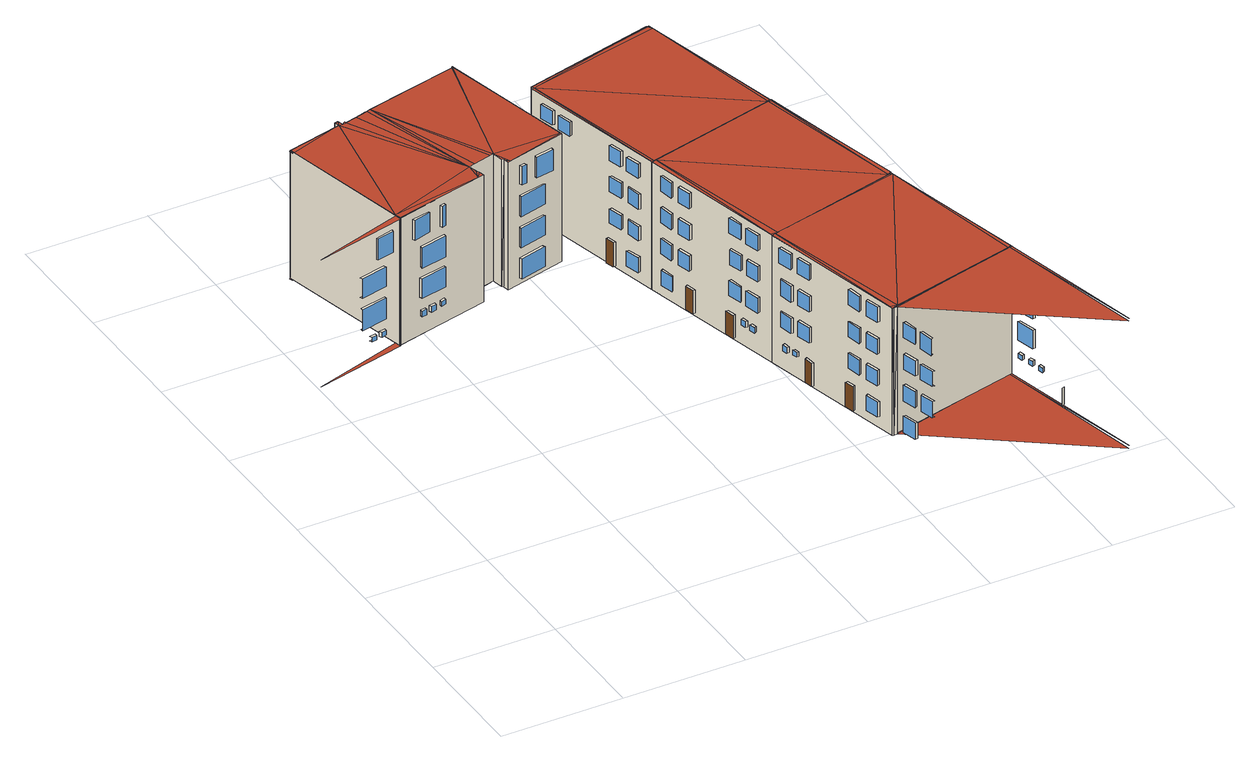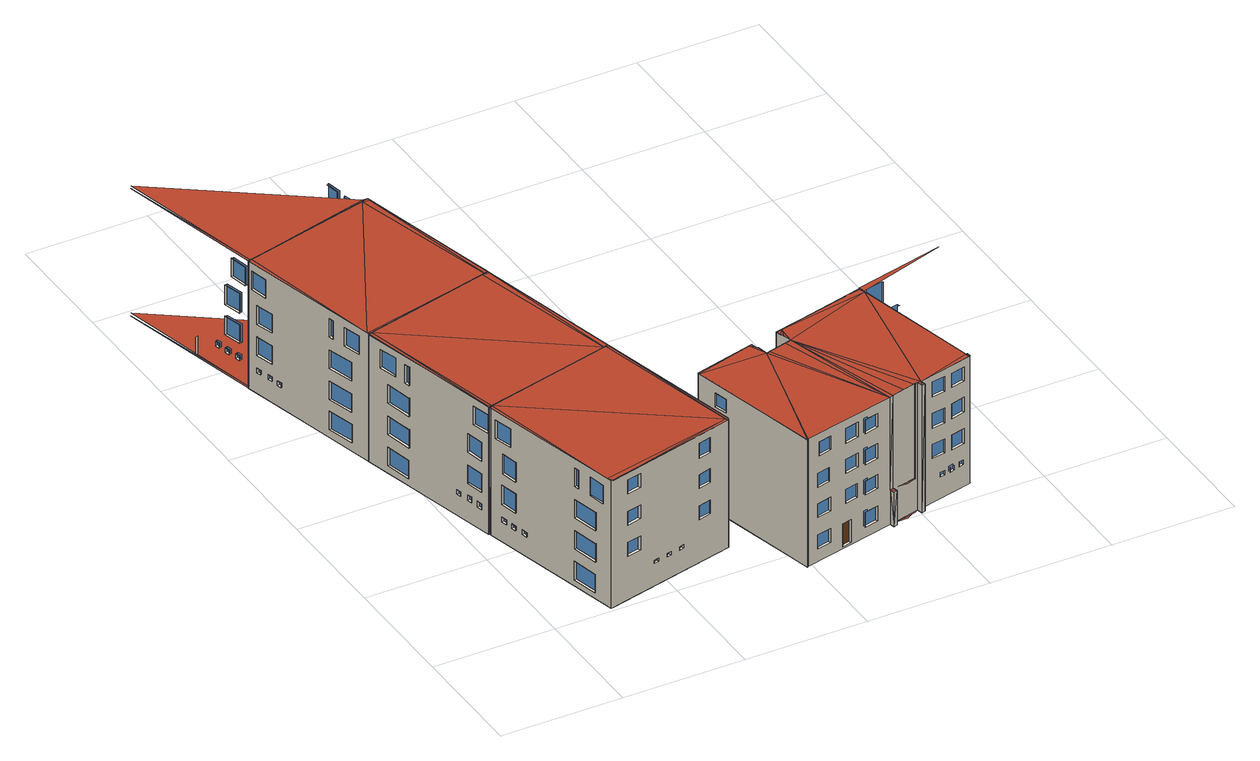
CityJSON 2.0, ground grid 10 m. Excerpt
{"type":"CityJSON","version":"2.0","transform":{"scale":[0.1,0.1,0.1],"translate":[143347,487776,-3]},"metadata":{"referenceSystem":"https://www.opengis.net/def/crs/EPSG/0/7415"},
"CityObjects":{
"building1":{"type":"Building","geometry":[{"type":"MultiSurface","lod":"2.2","boundaries":[[[0,1,2,3]],[[4,2,1,5]],[[6,0,3,7]],[[8,9,10,11]],[[12,8,11,13]],[[14,10,9,15]],[[16,17,18,19]],[[20,16,19,21]],[[22,18,17,23]],[[24,25,26]],[[27,28,29]],[[15,9,8,12]],[[30,31,32,33]],[[34,35,36,37]],[[38,39,36,35]],[[40,38,35,34]],[[37,36,39,41]],[[42,43,32,31]],[[5,1,0,6]],[[44,42,31,30]],[[33,32,43,45]],[[23,17,16,20]],[[41,39,38,40]],[[45,43,42,44]],[[46,24,26]],[[27,29,47]],[[48,46,49]],[[50,47,51]],[[52,53,24,29]],[[52,53,46,47]],[[53,54,55]],[[56,52,57]],[[58,59,53]],[[60,52,61]],[[62,63,64,65]],[[66,67,68,69]],[[70,71,72,73]],[[74,75,76,77]],[[78,79,80,81]],[[82,83,76,75]],[[84,82,75,74]],[[77,76,83,85]],[[85,83,82,84]],[[86,87,64,63]],[[88,86,63,62]],[[65,64,87,89]],[[90,91,68,67]],[[92,93,72,71]],[[94,90,67,66]],[[69,68,91,95]],[[96,92,71,70]],[[73,72,93,97]],[[98,99,100,101]],[[102,103,80,79]],[[104,102,79,78]],[[81,80,103,105]],[[106,107,108,109]],[[49,59,110]],[[111,61,50]],[[112,113,114,115]],[[116,117,118,119]],[[120,121,108,107]],[[122,120,107,106]],[[109,108,121,123]],[[58,110,59]],[[111,60,61]],[[124,125,118,117]],[[119,118,125,126]],[[127,124,117,116]],[[89,87,86,88]],[[95,91,90,94]],[[97,93,92,96]],[[123,121,120,122]],[[128,48,49]],[[50,51,129]],[[126,125,124,127]],[[105,103,102,104]],[[130,131,132,133]],[[111,110,53,52],[88,89,65,62],[134,135,136,137],[94,95,69,66],[138,139,140,141],[96,97,73,70],[142,143,144,145],[84,85,77,74],[127,126,119,116],[146,147,148,149]],[[137,150,151,136]],[[149,152,153,148]],[[141,154,155,140]],[[145,156,157,144]],[[158,159,132,131]],[[160,161,100,99]],[[162,158,131,130]],[[133,132,159,163]],[[164,160,99,98]],[[101,100,161,165]],[[166,167,114,113]],[[168,166,113,112]],[[115,114,167,169]],[[170,171,153,152]],[[148,153,171,147]],[[146,170,152,149]],[[163,159,158,162]],[[147,171,170,146]],[[172,173,151,150]],[[134,172,150,137]],[[136,151,173,135]],[[174,175,155,154]],[[138,174,154,141]],[[140,155,175,139]],[[176,177,157,156]],[[142,176,156,145]],[[144,157,177,143]],[[178,179,180,181]],[[182,183,184,185]],[[186,187,46,47],[104,105,81,78],[188,189,185,182],[168,169,115,112],[164,165,101,98],[122,123,109,106],[162,163,133,130],[190,191,181,178]],[[192,193,180,179]],[[190,192,179,178]],[[181,180,193,191]],[[194,195,184,183]],[[185,184,195,189]],[[188,194,183,182]],[[135,173,172,134]],[[165,161,160,164]],[[139,175,174,138]],[[143,177,176,142]],[[191,193,192,190]],[[189,195,194,188]],[[169,167,166,168]],[[49,110,196]],[[111,50,197]],[[128,49,196]],[[129,197,50]],[[110,111,198]],[[110,198,199]],[[200,198,111]],[[110,199,201]],[[199,198,201]],[[110,201,202]],[[200,111,203]],[[198,200,201]],[[200,201,202,203]],[[204,203,205]],[[206,205,207]],[[206,204,205]],[[207,208,206]],[[110,202,196]],[[207,209,208]],[[197,205,111]],[[202,210,211]],[[209,212,208]],[[210,213,211]],[[203,202,214,215]],[[216,205,197]],[[213,217,211]],[[202,211,214]],[[218,212,209]],[[202,214,196]],[[219,216,215]],[[216,197,215]],[[129,186,220]],[[221,187,128]],[[220,222,129]],[[223,128,196]],[[197,129,222]],[[221,128,223]],[[214,215,224]],[[214,224,225]],[[224,226,225]],[[197,196,187,186]],[[224,215,227]],[[214,225,228]],[[226,224,227]],[[225,226,229]],[[214,228,196]],[[215,197,230]],[[215,230,227]],[[228,225,229]],[[226,227,231]],[[226,231,229]],[[227,230,228]],[[229,227,228]],[[229,231,227]],[[197,232,230]],[[228,233,196]],[[234,233,228]],[[232,235,230]],[[197,196,236,237]],[[238,239,240,241]],[[242,243,244,245]],[[246,247,248,249]],[[250,251,252,253]],[[234,228,236]],[[235,237,230]],[[254,255,240,239]],[[241,240,255,256]],[[257,254,239,238]],[[258,259,244,243]],[[260,258,243,242]],[[245,244,259,261]],[[262,263,248,247]],[[264,265,252,251]],[[266,262,247,246]],[[249,248,263,267]],[[268,264,251,250]],[[253,252,265,269]],[[270,271,272]],[[237,236,272,271]],[[270,273,274,275]],[[273,270,272]],[[236,276,272]],[[271,277,237]],[[270,277,271]],[[272,276,273]],[[276,274,273]],[[270,275,277]],[[256,255,254,257]],[[261,259,258,260]],[[267,263,262,266]],[[269,265,264,268]],[[278,279,280,281]],[[282,283,284,285]],[[286,287,288,289]],[[290,291,292,293]],[[294,295,296,297]],[[298,299,300,301]],[[302,303,304,305]],[[228,306,236]],[[230,237,307]],[[308,309,304,303]],[[310,308,303,302]],[[305,304,309,311]],[[312,313,280,279]],[[314,312,279,278]],[[281,280,313,315]],[[311,309,308,310]],[[316,317,284,283]],[[285,284,317,318]],[[319,316,283,282]],[[320,321,288,287]],[[322,320,287,286]],[[289,288,321,323]],[[324,325,326,327]],[[307,306,228,230],[257,256,241,238],[319,318,285,282],[328,329,330,331],[266,267,249,246],[314,315,281,278],[332,333,334,335],[336,337,338,339],[322,323,289,286],[268,269,253,250],[260,261,245,242],[340,341,342,343],[344,345,327,324]],[[236,346,276]],[[237,277,347]],[[348,349,326,325]],[[344,348,325,324]],[[327,326,349,345]],[[315,313,312,314]],[[318,317,316,319]],[[323,321,320,322]],[[350,351,292,291]],[[352,353,296,295]],[[293,292,351,354]],[[297,296,353,355]],[[356,350,291,290]],[[357,352,295,294]],[[358,359,300,299]],[[301,300,359,360]],[[361,358,299,298]],[[345,349,348,344]],[[362,363,274,275],[310,311,305,302],[364,365,366,367],[356,354,293,290],[357,355,297,294],[361,360,301,298]],[[367,368,369,366]],[[354,351,350,356]],[[355,353,352,357]],[[370,371,369,368]],[[366,369,371,365]],[[364,370,368,367]],[[360,359,358,361]],[[346,363,276]],[[277,362,347]],[[331,372,373,330]],[[343,374,375,342]],[[339,376,377,338]],[[335,378,379,334]],[[236,380,346]],[[237,347,381]],[[237,381,307]],[[236,306,380]],[[382,383,373,372]],[[328,382,372,331]],[[330,373,383,329]],[[365,371,370,364]],[[384,385,375,374]],[[340,384,374,343]],[[342,375,385,341]],[[386,387,377,376]],[[338,377,387,337]],[[336,386,376,339]],[[388,389,379,378]],[[334,379,389,333]],[[332,388,378,335]],[[329,383,382,328]],[[341,385,384,340]],[[337,387,386,336]],[[333,389,388,332]],[[390,391,392,393]],[[394,395,396,397]],[[398,399,400,401]],[[402,403,404,405]],[[406,391,390,407]],[[408,395,394,409]],[[410,399,398,411]],[[412,403,402,413]],[[407,390,393,414]],[[415,392,391,406]],[[409,394,397,416]],[[417,396,395,408]],[[411,398,401,418]],[[419,400,399,410]],[[413,402,405,420]],[[421,404,403,412]],[[414,393,392,415]],[[416,397,396,417]],[[418,401,400,419]],[[420,405,404,421]],[[362,363,422,423],[409,408,417,416],[411,410,419,418],[413,412,421,420],[407,406,415,414]],[[424,425,426,427]],[[428,429,430,431]],[[432,433,434,435]],[[436,437,438,439]],[[440,441,442,443]],[[444,445,446,447]],[[448,449,450,451]],[[306,307,422]],[[452,425,424,453]],[[454,429,428,455]],[[456,433,432,457]],[[458,437,436,459]],[[306,422,380]],[[307,381,423]],[[307,423,422]],[[460,461,462,463]],[[464,465,466,467]],[[468,469,470,471]],[[453,424,427,472]],[[473,426,425,452]],[[455,428,431,474]],[[475,430,429,454]],[[457,432,435,476]],[[477,434,433,456]],[[459,436,439,478]],[[479,438,437,458]],[[480,481,482,483]],[[484,485,486]],[[472,427,426,473]],[[474,431,430,475]],[[487,440,443,488]],[[489,442,441,490]],[[476,435,434,477]],[[478,439,438,479]],[[491,444,447,492]],[[493,446,445,494]],[[495,448,451,496]],[[497,450,449,498]],[[484,499,485]],[[500,461,460,501]],[[502,465,464,503]],[[504,469,468,505]],[[506,507,508,509]],[[510,511,512,513]],[[514,515,516,517]],[[518,519,520,521]],[[488,443,442,489]],[[492,447,446,493]],[[496,451,450,497]],[[501,460,463,522]],[[523,462,461,500]],[[503,464,467,524]],[[525,466,465,502]],[[505,468,471,526]],[[527,470,469,504]],[[528,481,480,529]],[[530,507,506,531]],[[529,480,483,532]],[[533,482,481,528]],[[534,511,510,535]],[[536,515,514,537]],[[538,519,518,539]],[[522,463,462,523]],[[524,467,466,525]],[[526,471,470,527]],[[532,483,482,533]],[[486,540,484]],[[485,499,541]],[[542,508,507,530]],[[531,506,509,543]],[[544,512,511,534]],[[535,510,513,545]],[[546,516,515,536]],[[537,514,517,547]],[[548,520,519,538]],[[539,518,521,549]],[[541,499,484]],[[550,486,551]],[[552,553,485]],[[543,509,508,542]],[[545,513,512,544]],[[547,517,516,546]],[[549,521,520,548]],[[554,540,486]],[[485,541,555]],[[556,557,558,559]],[[560,561,562,563]],[[564,565,566,567]],[[568,569,570,571]],[[540,541,484]],[[572,573,574,575]],[[485,486,576,577],[578,579,580,581],[582,583,584,585],[586,587,588,589],[590,591,592,593],[594,595,596,597],[598,599,600,601],[453,452,473,472],[503,502,525,524],[457,456,477,476],[505,504,527,526],[459,458,479,478],[501,500,523,522],[455,454,475,474],[602,603,604,605],[606,607,608,609],[610,611,612,613],[529,528,533,532]],[[611,557,556,610]],[[591,561,560,590]],[[599,565,564,598]],[[583,569,568,582]],[[610,556,559,613]],[[612,558,557,611]],[[613,559,558,612]],[[614,615,616,617]],[[618,619,620,621]],[[590,560,563,593]],[[592,562,561,591]],[[622,623,624,625]],[[626,627,628,629]],[[598,564,567,601]],[[600,566,565,599]],[[582,568,571,585]],[[584,570,569,583]],[[593,563,562,592]],[[601,567,566,600]],[[585,571,570,584]],[[607,573,572,606]],[[606,572,575,609]],[[608,574,573,607]],[[609,575,574,608]],[[595,615,614,594]],[[587,619,618,586]],[[579,623,622,578]],[[603,627,626,602]],[[594,614,617,597]],[[596,616,615,595]],[[586,618,621,589]],[[588,620,619,587]],[[578,622,625,581]],[[580,624,623,579]],[[602,626,629,605]],[[604,628,627,603]],[[605,629,628,604]],[[597,617,616,596]],[[589,621,620,588]],[[581,625,624,580]],[[630,550,551]],[[552,631,553]],[[632,633,634,635]],[[636,637,638,639]],[[640,641,642,643]],[[644,645,646,647]],[[551,648,630]],[[553,631,649]],[[650,651,652,653]],[[654,637,636,655]],[[656,641,640,657]],[[658,645,644,659]],[[660,633,632,661]],[[662,663,664,665]],[[666,667,668,669]],[[670,671,672,673]],[[674,634,633,660]],[[661,632,635,675]],[[655,636,639,676]],[[677,638,637,654]],[[657,640,643,678]],[[659,644,647,679]],[[680,642,641,656]],[[681,646,645,658]],[[675,635,634,674]],[[682,683,684,685]],[[676,639,638,677]],[[678,643,642,680]],[[679,647,646,681]],[[686,651,650,687]],[[687,650,653,688]],[[689,652,651,686]],[[688,653,652,689]],[[690,663,662,691]],[[692,667,666,693]],[[694,671,670,695]],[[691,662,665,696]],[[697,664,663,690]],[[648,576,630]],[[631,577,649]],[[693,666,669,698]],[[699,668,667,692]],[[695,670,673,700]],[[701,672,671,694]],[[702,683,682,703]],[[703,682,685,704]],[[705,684,683,702]],[[696,665,664,697]],[[698,669,668,699]],[[700,673,672,701]],[[704,685,684,705]],[[706,577,707]],[[708,576,709]],[[710,711,712,713]],[[714,715,716,717]],[[718,719,720,721]],[[722,723,724,725]],[[726,711,710,727]],[[577,576,728,729],[730,731,732,733],[734,735,736,737],[738,739,740,741],[742,743,744,745],[746,747,748,749],[750,751,752,753],[754,755,756,757],[693,692,699,698],[657,656,680,678],[691,690,697,696],[655,654,677,676],[659,658,681,679],[695,694,701,700],[687,686,689,688],[661,660,674,675],[703,702,705,704],[727,726,758,759]],[[743,715,714,742]],[[735,719,718,734]],[[751,723,722,750]],[[727,710,713,759]],[[758,712,711,726]],[[759,713,712,758]],[[760,761,762,763]],[[764,765,766,767]],[[768,769,770,771]],[[772,773,774,775]],[[744,716,715,743]],[[742,714,717,745]],[[734,718,721,737]],[[750,722,725,753]],[[736,720,719,735]],[[752,724,723,751]],[[745,717,716,744]],[[737,721,720,736]],[[753,725,724,752]],[[755,761,760,754]],[[739,765,764,738]],[[747,769,768,746]],[[731,773,772,730]],[[754,760,763,757]],[[756,762,761,755]],[[738,764,767,741]],[[740,766,765,739]],[[746,768,771,749]],[[748,770,769,747]],[[730,772,775,733]],[[732,774,773,731]],[[757,763,762,756]],[[741,767,766,740]],[[749,771,770,748]],[[733,775,774,732]],[[776,708,709]],[[707,777,706]],[[778,779,780,781]],[[782,783,784,785]],[[786,787,788,789]],[[790,791,792,793]],[[776,709,794]],[[777,795,706]],[[796,779,778,797]],[[798,783,782,799]],[[800,787,786,801]],[[802,791,790,803]],[[804,805,806,807]],[[808,809,810,811]],[[797,778,781,812]],[[813,780,779,796]],[[799,782,785,814]],[[815,784,783,798]],[[816,817,818,819]],[[801,786,789,820]],[[821,788,787,800]],[[803,790,793,822]],[[823,792,791,802]],[[824,825,826,827]],[[812,781,780,813]],[[814,785,784,815]],[[820,789,788,821]],[[822,793,792,823]],[[828,805,804,829]],[[830,809,808,831]],[[832,817,816,833]],[[829,804,807,834]],[[831,808,811,835]],[[836,806,805,828]],[[837,810,809,830]],[[838,818,817,832]],[[833,816,819,839]],[[840,728,841]],[[729,842,843]],[[844,825,824,845]],[[845,824,827,846]],[[847,826,825,844]],[[834,807,806,836]],[[835,811,810,837]],[[839,819,818,838]],[[728,776,794]],[[777,729,795]],[[846,827,826,847]],[[848,849,850,851]],[[729,728,852,853],[854,855,856,857],[858,859,860,861],[833,832,838,839],[801,800,821,820],[829,828,836,834],[797,796,813,812],[831,830,837,835],[799,798,815,814],[803,802,823,822],[845,844,847,846]],[[859,849,848,858]],[[862,863,864,865]],[[860,850,849,859]],[[858,848,851,861]],[[866,840,841]],[[843,842,867]],[[861,851,850,860]],[[855,863,862,854]],[[854,862,865,857]],[[856,864,863,855]],[[857,865,864,856]],[[866,841,852]],[[853,843,867]],[[852,853,867]],[[852,867,866]],[[867,868,869]],[[866,867,869]],[[870,871,872,873]],[[874,875,876,877]],[[878,879,880,881]],[[555,541,882]],[[554,883,540]],[[884,885,872,871]],[[886,884,871,870]],[[873,872,885,887]],[[888,889,876,875]],[[890,888,875,874]],[[877,876,889,891]],[[892,893,880,879]],[[894,892,879,878]],[[881,880,893,895]],[[630,896,550]],[[552,897,631]],[[776,898,708]],[[707,899,777]],[[887,885,884,886]],[[891,889,888,890]],[[895,893,892,894]],[[900,840,866]],[[842,901,867]],[[485,486,902,903]],[[904,868,867]],[[866,869,905]],[[577,576,906,907]],[[908,909,910,911]],[[912,913,910,909]],[[911,910,913,914]],[[915,912,909,908]],[[914,913,912,915]],[[729,728,916,917]],[[540,883,918]],[[541,919,882]],[[920,921,922,923]],[[924,925,869,868],[886,887,873,870],[890,891,877,874],[894,895,881,878],[926,927,928,929],[930,931,932,933],[934,935,936,937],[915,914,911,908],[938,939,923,920],[940,941,942,943]],[[944,945,922,921]],[[938,944,921,920]],[[923,922,945,939]],[[550,896,946]],[[947,897,552]],[[939,945,944,938]],[[898,896,630]],[[631,897,899]],[[776,900,898]],[[777,899,901]],[[943,948,949,942]],[[950,951,949,948]],[[940,950,948,943]],[[942,949,951,941]],[[941,951,950,940]],[[900,866,952]],[[867,901,953]],[[952,866,905]],[[904,867,953]],[[929,954,955,928]],[[933,956,957,932]],[[937,958,959,936]],[[960,961,962,963]],[[964,965,966,967]],[[968,969,955,954]],[[970,971,957,956]],[[972,973,959,958]],[[926,968,954,929]],[[930,970,956,933]],[[934,972,958,937]],[[928,955,969,927]],[[932,957,971,931]],[[936,959,973,935]],[[974,975,976,977]],[[883,978,979]],[[882,980,981]],[[982,983,984,985]],[[986,987,988,989]],[[990,965,964,991]],[[991,964,967,992]],[[993,966,965,990]],[[992,967,966,993]],[[994,995,996,997]],[[998,999,1000,1001]],[[1002,983,982,1003]],[[1004,987,986,1005]],[[1006,975,974,1007]],[[1007,974,977,1008]],[[1009,976,975,1006]],[[1008,977,976,1009]],[[1010,999,998,1011]],[[1003,982,985,1012]],[[1013,984,983,1002]],[[1014,988,987,1004]],[[1005,986,989,1015]],[[1016,995,994,1017]],[[1017,994,997,1018]],[[1019,996,995,1016]],[[1011,998,1001,1020]],[[1021,1000,999,1010]],[[1012,985,984,1013]],[[1018,997,996,1019]],[[1015,989,988,1014]],[[1022,1023,1024,1025]],[[1026,1027,1028,1029]],[[1020,1001,1000,1021]],[[1030,1031,1032,1033]],[[1034,1035,1036,1037]],[[1038,902,946]],[[903,1039,947]],[[1040,1023,1022,1041]],[[1042,1043,1044,1045]],[[902,978,883]],[[882,981,903]],[[1046,1031,1030,1047]],[[1048,1035,1034,1049]],[[1050,1027,1026,1051]],[[1052,1024,1023,1040]],[[1041,1022,1025,1053]],[[1051,1026,1029,1054]],[[1055,1028,1027,1050]],[[1054,1029,1028,1055]],[[1056,1057,1058,1059]],[[1047,1030,1033,1060]],[[1061,1032,1031,1046]],[[1049,1034,1037,1062]],[[1063,1036,1035,1048]],[[1053,1025,1024,1052]],[[1064,1043,1042,1065]],[[1066,1044,1043,1064]],[[1065,1042,1045,1067]],[[1060,1033,1032,1061]],[[1067,1045,1044,1066]],[[1062,1037,1036,1063]],[[1068,1057,1056,1069]],[[1069,1056,1059,1070]],[[1071,1058,1057,1068]],[[1070,1059,1058,1071]],[[946,896,1038]],[[1039,897,947]],[[1072,1073,1074,1075]],[[927,969,968,926]],[[931,971,970,930]],[[935,973,972,934]],[[1076,1077,1078,1079]],[[1080,1081,1082,1083]],[[1084,1085,1086,1087]],[[903,902,906,907],[1088,1089,1090,1091],[1047,1046,1061,1060],[1049,1048,1063,1062],[1041,1040,1052,1053],[1092,1093,1094,1095],[1096,1097,1098,1099],[1100,1101,1102,1103],[1104,1105,1106,1107],[1069,1068,1071,1070],[1065,1064,1066,1067],[1051,1050,1055,1054]],[[1093,1073,1072,1092]],[[1097,1077,1076,1096]],[[1101,1081,1080,1100]],[[1105,1085,1084,1104]],[[1092,1072,1075,1095]],[[1094,1074,1073,1093]],[[1108,1109,1110,1111]],[[1095,1075,1074,1094]],[[1096,1076,1079,1099]],[[1098,1078,1077,1097]],[[1102,1082,1081,1101]],[[1100,1080,1083,1103]],[[1104,1084,1087,1107]],[[1106,1086,1085,1105]],[[1089,1109,1108,1088]],[[1099,1079,1078,1098]],[[1103,1083,1082,1102]],[[1088,1108,1111,1091]],[[1090,1110,1109,1089]],[[1107,1087,1086,1106]],[[1091,1111,1110,1090]],[[898,906,896]],[[897,907,899]],[[1112,1113,1114,1115]],[[906,898,1116]],[[899,907,1117]],[[1118,1119,1120,1121]],[[1122,1123,1124,1125]],[[1126,1113,1112,1127]],[[1128,1129,1130,1131]],[[1132,1119,1118,1133]],[[1134,1123,1122,1135]],[[1136,1114,1113,1126]],[[1127,1112,1115,1137]],[[1138,1129,1128,1139]],[[1140,1141,1142,1143]],[[1137,1115,1114,1136]],[[1144,1120,1119,1132]],[[1133,1118,1121,1145]],[[1146,1124,1123,1134]],[[1135,1122,1125,1147]],[[1139,1128,1131,1148]],[[1149,1130,1129,1138]],[[1150,1141,1140,1151]],[[898,1152,1116]],[[899,1117,1153]],[[1151,1140,1143,1154]],[[1155,1142,1141,1150]],[[1145,1121,1120,1144]],[[1154,1143,1142,1155]],[[1147,1125,1124,1146]],[[1148,1131,1130,1149]],[[898,900,1152]],[[901,899,1153]],[[1156,1157,1158,1159]],[[907,906,916,917],[1160,1161,1162,1163],[1164,1165,1166,1167],[1168,1169,1170,1171],[1127,1126,1136,1137],[1172,1173,1174,1175],[1176,1177,1178,1179],[1180,1181,1182,1183],[1151,1150,1155,1154],[1135,1134,1146,1147],[1139,1138,1149,1148],[1133,1132,1144,1145]],[[1184,1185,1186,1187]],[[1188,1189,1190,1191]],[[1192,1193,1194,1195]],[[1181,1157,1156,1180]],[[1180,1156,1159,1183]],[[1182,1158,1157,1181]],[[1183,1159,1158,1182]],[[1196,1197,1198,1199]],[[1200,1201,1202,1203]],[[1169,1189,1188,1168]],[[1177,1185,1184,1176]],[[1165,1193,1192,1164]],[[1176,1184,1187,1179]],[[1178,1186,1185,1177]],[[1204,1205,1206,1207]],[[1179,1187,1186,1178]],[[1208,1209,1210,1211]],[[1161,1201,1200,1160]],[[1168,1188,1191,1171]],[[1170,1190,1189,1169]],[[1164,1192,1195,1167]],[[1166,1194,1193,1165]],[[1212,1213,1214,1215]],[[1216,1217,1218,1219]],[[1173,1197,1196,1172]],[[1172,1196,1199,1175]],[[1174,1198,1197,1173]],[[1162,1202,1201,1161]],[[1160,1200,1203,1163]],[[1171,1191,1190,1170]],[[1175,1199,1198,1174]],[[1167,1195,1194,1166]],[[1220,1205,1204,1221]],[[1222,1223,1224,1225]],[[1226,916,900]],[[901,917,1227]],[[1153,917,901]],[[900,916,1152]],[[1228,1209,1208,1229]],[[1230,1213,1212,1231]],[[1163,1203,1202,1162]],[[1232,1217,1216,1233]],[[1221,1204,1207,1234]],[[1235,1206,1205,1220]],[[1229,1208,1211,1236]],[[1237,1210,1209,1228]],[[1236,1211,1210,1237]],[[1238,1239,1240,1241]],[[1242,1214,1213,1230]],[[1231,1212,1215,1243]],[[1244,1218,1217,1232]],[[1233,1216,1219,1245]],[[1234,1207,1206,1235]],[[1246,1223,1222,1247]],[[1226,1227,917]],[[1247,1222,1225,1248]],[[1249,1224,1223,1246]],[[1243,1215,1214,1242]],[[1248,1225,1224,1249]],[[1245,1219,1218,1244]],[[1226,917,916]],[[1250,1239,1238,1251]],[[1251,1238,1241,1252]],[[1253,1240,1239,1250]],[[1252,1241,1240,1253]],[[900,952,1226]],[[953,901,1227]],[[1254,1255,1256,1257]],[[1258,1259,1260,1261]],[[1262,1263,1264,1265]],[[1266,1267,1268,1269]],[[1227,1226,925,924],[1270,1271,1272,1273],[1221,1220,1235,1234],[1233,1232,1244,1245],[1274,1275,1276,1277],[1278,1279,1280,1281],[1282,1283,1284,1285],[1286,1287,1288,1289],[1231,1230,1242,1243],[1229,1228,1237,1236],[1247,1246,1249,1248],[1251,1250,1253,1252]],[[1287,1259,1258,1286]],[[1275,1255,1254,1274]],[[1283,1263,1262,1282]],[[1279,1267,1266,1278]],[[1274,1254,1257,1277]],[[1276,1256,1255,1275]],[[1290,1291,1292,1293]],[[1277,1257,1256,1276]],[[1286,1258,1261,1289]],[[1288,1260,1259,1287]],[[1282,1262,1265,1285]],[[1284,1264,1263,1283]],[[1278,1266,1269,1281]],[[1280,1268,1267,1279]],[[1271,1291,1290,1270]],[[1289,1261,1260,1288]],[[1285,1265,1264,1284]],[[1281,1269,1268,1280]],[[1270,1290,1293,1273]],[[1272,1292,1291,1271]],[[1273,1293,1292,1272]],[[905,925,952]],[[924,904,953]]],"semantics":{"surfaces":[{"type":"Window"},{"type":"WallSurface","on_footprint_edge":true},{"type":"RoofSurface"},{"type":"Door"}],"values":[0,1,1,0,1,1,0,1,1,2,2,1,1,1,0,1,1,0,1,1,1,1,1,1,2,2,2,2,1,1,2,2,2,2,1,1,1,1,1,0,1,1,1,0,1,1,0,0,1,1,1,1,1,0,1,1,1,2,2,1,1,0,1,1,2,2,0,1,1,1,1,1,1,2,2,1,1,1,1,1,1,1,1,0,0,1,1,1,1,0,1,1,0,1,1,1,1,0,1,1,0,1,1,0,1,1,1,1,1,0,1,1,0,1,1,1,1,1,1,1,1,1,2,2,2,2,1,1,2,2,1,2,2,1,1,2,1,1,2,2,2,2,2,2,2,1,2,2,2,2,2,2,2,2,2,2,2,2,2,2,1,1,1,1,2,2,1,2,2,1,2,2,1,2,1,1,2,2,2,2,1,1,1,1,1,2,2,0,1,1,0,1,1,0,0,1,1,1,1,1,1,1,1,2,2,2,2,2,2,1,1,1,1,1,1,1,1,1,1,1,2,2,0,1,1,0,1,1,1,0,1,1,0,1,1,1,1,2,2,3,1,1,1,1,1,0,0,1,1,1,1,0,1,1,1,1,1,1,1,0,1,1,1,2,2,1,1,1,1,2,2,2,2,0,1,1,1,0,1,1,0,1,1,0,1,1,1,1,1,1,0,0,0,0,1,1,1,1,1,1,1,1,1,1,1,1,1,1,1,1,1,0,0,0,0,0,0,0,1,1,1,1,1,2,2,1,0,0,0,1,1,1,1,1,1,1,1,3,1,1,1,1,1,1,1,1,1,1,1,1,1,1,1,0,0,0,0,1,1,1,1,1,1,1,1,1,1,1,1,1,1,1,1,1,1,1,1,2,2,1,1,1,1,1,1,1,1,1,2,2,1,1,1,1,2,2,3,0,0,0,1,0,1,1,1,1,1,1,1,1,0,0,1,1,0,0,1,1,1,1,1,1,1,1,1,1,1,1,1,1,1,1,1,1,1,1,1,1,1,1,1,1,1,2,2,0,0,0,0,2,2,0,1,1,1,1,0,0,0,1,1,1,1,1,1,1,1,1,3,1,1,1,1,1,1,1,1,1,1,1,1,2,2,1,1,1,1,1,1,1,1,1,1,1,2,2,3,0,0,0,1,1,1,1,1,1,1,1,0,0,0,0,1,1,1,1,1,1,1,1,1,1,1,1,1,1,1,1,1,1,1,1,1,1,1,1,1,2,2,0,0,0,0,2,2,1,1,1,1,0,0,1,1,1,1,0,1,1,1,1,3,1,1,1,1,1,1,1,1,1,1,1,1,1,2,2,1,1,1,1,1,1,2,2,1,0,1,1,0,1,1,2,2,1,1,1,1,1,2,2,1,1,1,1,1,1,1,2,2,0,1,1,0,1,1,0,1,1,2,2,2,2,1,1,1,2,2,1,2,2,1,1,0,1,1,1,1,2,2,1,1,0,1,1,2,2,1,2,2,2,2,1,0,1,1,1,2,2,2,2,1,1,1,1,0,0,0,0,1,1,1,1,1,1,0,2,2,0,0,1,1,1,1,0,0,1,1,1,1,1,1,1,1,1,1,1,1,1,1,1,1,1,1,1,0,0,1,0,0,2,2,1,0,2,2,1,1,1,1,1,1,1,1,0,1,1,1,1,1,1,1,1,1,1,1,1,1,1,1,2,2,0,1,1,1,0,0,0,1,1,1,1,1,1,1,0,1,1,1,1,1,1,1,1,1,1,1,1,1,1,2,2,0,2,2,0,0,1,0,1,1,1,1,1,0,1,1,1,1,1,1,1,1,2,2,1,1,1,1,1,1,2,2,0,1,0,0,0,1,1,1,1,0,0,1,1,1,1,1,0,1,0,1,1,1,1,1,0,0,1,1,1,1,1,1,1,1,1,0,2,2,2,2,1,1,1,1,1,1,1,1,1,0,1,1,1,1,1,1,1,1,1,1,1,1,1,1,1,1,1,2,2,0,0,0,0,1,1,1,1,1,1,1,0,1,1,1,1,1,1,1,1,1,1,1,1,1,1,2,2]}}]}
},
"vertices":[
[63,362,83],[63,362,66],[41,357,66],[41,357,83],[40,359,66],[62,364,66],[62,364,83],[40,359,83],[54,360,28],[54,360,24],[50,359,24],[50,359,28],[54,362,28],[49,361,28],[49,361,24],[54,362,24],[63,362,56],[63,362,38],[41,357,38],[41,357,56],[63,364,56],[41,359,56],[41,359,38],[63,364,38],[78,368,6],[3,350,6],[77,373,6],[77,373,116],[3,350,116],[78,368,116],[55,362,110],[56,361,110],[56,361,92],[55,362,92],[58,363,28],[59,361,28],[59,361,24],[58,363,24],[63,362,28],[63,362,24],[63,364,28],[63,364,24],[70,364,110],[70,364,92],[70,366,110],[70,366,92],[78,369,6],[78,369,116],[79,369,6],[77,374,6],[77,374,116],[79,369,116],[51,482,116],[51,482,6],[51,478,6],[50,481,6],[51,478,116],[50,481,116],[52,482,6],[52,478,6],[52,482,116],[52,478,116],[56,483,109],[57,481,109],[57,481,97],[56,483,97],[56,483,83],[57,481,83],[57,481,70],[56,483,70],[56,483,56],[57,481,56],[57,481,43],[56,483,43],[57,483,29],[57,481,29],[57,481,25],[57,483,25],[90,372,109],[91,370,109],[91,370,92],[90,372,92],[61,482,29],[61,482,25],[61,484,29],[61,484,25],[68,484,109],[68,484,97],[68,486,109],[68,486,97],[69,484,83],[69,484,70],[69,484,56],[69,484,43],[68,486,83],[68,486,70],[68,486,56],[68,486,43],[97,374,55],[98,372,55],[98,372,38],[97,374,38],[105,374,109],[105,374,92],[105,375,109],[105,375,92],[98,374,27],[98,372,27],[98,372,22],[98,374,22],[97,493,6],[97,493,116],[98,374,82],[98,372,82],[98,372,64],[98,374,64],[66,486,29],[66,484,29],[66,484,25],[66,486,25],[102,373,27],[102,373,22],[102,375,27],[102,375,22],[70,485,29],[70,485,25],[70,487,25],[70,487,29],[152,387,6],[152,387,116],[106,376,27],[107,374,27],[107,374,22],[106,376,22],[86,490,110],[86,490,97],[75,488,97],[75,488,110],[86,490,83],[86,490,70],[75,488,70],[75,488,83],[86,490,56],[86,490,44],[75,488,44],[75,488,56],[79,489,29],[79,489,25],[75,488,25],[75,488,29],[75,486,110],[75,486,97],[75,486,29],[75,486,25],[75,486,83],[75,486,70],[75,486,56],[75,486,44],[111,375,27],[111,375,22],[120,377,55],[120,377,38],[111,377,27],[111,377,22],[120,379,55],[120,379,38],[120,377,82],[120,377,64],[120,379,82],[120,379,64],[79,487,29],[79,487,25],[87,488,110],[87,488,97],[87,488,83],[87,488,70],[87,489,56],[87,489,44],[116,378,27],[116,376,27],[116,376,23],[116,378,23],[116,378,109],[117,376,109],[117,376,91],[116,378,91],[157,388,116],[157,388,6],[120,379,109],[120,379,91],[120,379,27],[120,379,23],[120,377,27],[120,377,23],[120,377,109],[120,377,91],[153,402,6],[153,402,116],[96,497,116],[96,497,6],[99,498,116],[99,498,6],[100,493,6],[100,493,116],[103,495,116],[103,493,116],[103,495,35],[103,493,35],[106,496,35],[113,496,35],[103,495,6],[122,499,6],[111,499,36],[106,496,6],[123,499,6],[123,499,116],[113,496,116],[111,499,6],[122,499,36],[122,499,116],[156,392,116],[156,392,6],[155,395,116],[155,395,6],[123,499,36],[122,503,6],[122,503,36],[126,500,36],[126,500,6],[125,504,6],[126,500,116],[125,504,36],[158,403,116],[158,403,6],[173,407,6],[173,407,116],[176,408,6],[176,408,116],[138,503,108],[139,501,108],[139,501,96],[138,503,96],[138,503,28],[139,501,28],[139,501,15],[138,503,15],[138,503,82],[139,501,82],[139,501,69],[138,503,69],[138,503,55],[139,501,55],[139,501,43],[138,503,43],[150,504,108],[150,504,96],[150,506,96],[150,506,108],[150,504,28],[150,504,15],[150,506,28],[150,506,15],[150,504,82],[150,504,69],[150,504,55],[150,504,43],[150,506,82],[150,506,69],[150,506,55],[150,506,43],[179,398,116],[178,399,116],[178,399,6],[179,398,6],[180,393,6],[180,393,116],[182,394,6],[182,394,116],[156,507,82],[157,505,82],[157,505,70],[156,507,70],[156,507,109],[157,505,109],[157,505,96],[156,507,96],[157,507,56],[157,505,56],[157,505,44],[157,507,44],[191,396,82],[191,394,82],[191,394,65],[191,396,65],[191,396,55],[191,394,55],[191,394,38],[191,396,38],[191,396,28],[192,394,28],[192,394,11],[191,396,11],[191,396,108],[192,394,108],[192,394,92],[191,396,92],[203,518,6],[203,518,116],[196,395,108],[196,395,92],[195,397,108],[195,397,92],[168,508,82],[168,508,70],[168,510,82],[168,510,70],[168,508,109],[168,508,96],[168,510,96],[168,510,109],[168,508,56],[168,508,44],[168,510,56],[168,510,44],[163,509,28],[164,507,28],[164,507,8],[163,509,8],[193,516,109],[193,516,97],[182,513,97],[182,513,109],[194,516,82],[194,516,70],[183,513,70],[183,513,82],[194,516,56],[194,516,44],[182,513,44],[182,513,56],[194,516,29],[194,516,17],[182,513,17],[182,513,29],[171,511,28],[171,511,8],[231,408,6],[231,408,116],[172,509,28],[172,509,8],[214,400,82],[214,400,65],[214,400,55],[214,400,38],[213,401,65],[213,401,38],[213,401,82],[213,401,55],[214,400,28],[214,400,11],[213,402,11],[213,402,28],[231,406,116],[231,406,6],[221,403,109],[221,403,91],[206,400,91],[206,400,109],[206,398,109],[206,398,91],[221,401,109],[221,401,91],[182,511,109],[182,511,97],[183,511,29],[183,511,17],[183,511,56],[183,511,44],[183,511,82],[183,511,70],[204,518,6],[204,518,116],[194,514,109],[194,514,97],[194,514,29],[194,514,17],[194,514,56],[194,514,44],[194,514,82],[194,514,70],[225,423,27],[225,423,15],[222,434,15],[222,434,27],[225,423,108],[225,423,96],[222,435,96],[222,435,108],[225,423,81],[225,423,69],[222,435,69],[222,435,81],[225,423,54],[225,423,42],[222,435,42],[222,435,54],[227,423,15],[227,423,27],[227,424,96],[227,424,108],[227,424,69],[227,424,81],[227,424,42],[227,424,54],[224,435,27],[224,435,15],[224,435,108],[224,435,96],[224,435,81],[224,435,69],[224,435,54],[224,435,42],[204,519,6],[204,519,116],[325,111,29],[325,111,16],[322,122,16],[322,122,29],[325,111,111],[325,111,98],[322,122,98],[322,122,111],[325,111,56],[325,111,43],[322,122,43],[322,122,56],[325,111,83],[325,111,70],[322,122,70],[322,122,83],[341,59,55],[341,59,41],[338,70,41],[338,70,55],[341,59,81],[341,59,68],[338,71,68],[338,71,81],[340,59,109],[340,59,95],[338,71,95],[338,71,109],[327,111,16],[327,111,29],[327,111,98],[327,111,111],[327,112,43],[327,112,56],[327,112,70],[327,112,83],[320,129,111],[320,129,98],[318,141,98],[318,141,111],[320,129,56],[320,129,43],[318,141,43],[318,141,56],[320,129,83],[320,129,70],[318,141,70],[318,141,83],[324,123,29],[324,123,16],[324,123,111],[324,123,98],[324,123,56],[324,123,43],[324,123,83],[324,123,70],[319,136,29],[319,136,8],[317,144,8],[317,144,29],[331,98,6],[330,98,116],[330,98,6],[343,59,55],[340,71,55],[340,71,41],[343,59,41],[343,59,81],[340,71,81],[340,71,68],[343,59,68],[342,60,109],[340,71,109],[340,71,95],[342,60,95],[331,98,116],[322,130,98],[322,130,111],[322,130,43],[322,130,56],[322,130,70],[322,130,83],[337,77,81],[337,77,68],[334,88,68],[334,88,81],[337,77,27],[337,77,13],[334,89,13],[334,89,27],[337,77,54],[337,77,40],[334,89,40],[334,89,54],[337,77,108],[337,77,95],[334,89,95],[334,89,108],[320,141,111],[320,141,98],[319,141,56],[319,141,43],[319,141,83],[319,141,70],[321,137,8],[321,137,29],[339,77,68],[339,77,81],[319,144,29],[319,144,8],[339,77,13],[339,77,27],[339,78,40],[339,78,54],[338,78,95],[338,78,108],[334,98,6],[334,98,116],[336,89,68],[336,89,81],[336,89,13],[336,89,27],[336,89,40],[336,89,54],[336,89,95],[336,89,108],[335,100,6],[330,101,6],[335,100,116],[330,101,116],[333,99,6],[333,99,116],[308,178,28],[308,178,8],[307,185,8],[307,185,28],[308,181,84],[308,181,71],[305,192,71],[305,192,84],[308,181,57],[308,181,44],[305,192,44],[305,192,57],[308,181,111],[308,181,98],[305,193,98],[305,193,111],[305,194,29],[305,194,25],[304,198,25],[304,198,29],[300,221,6],[300,221,116],[305,200,111],[305,200,98],[302,211,98],[302,211,111],[310,182,111],[310,182,98],[307,193,98],[307,193,111],[305,199,84],[305,199,70],[302,211,70],[302,211,84],[310,181,84],[310,181,71],[307,193,71],[307,193,84],[305,199,56],[305,199,43],[302,211,43],[302,211,56],[310,181,57],[310,181,44],[307,193,44],[307,193,57],[304,203,29],[304,203,24],[303,208,24],[303,208,29],[307,194,29],[307,194,25],[306,198,25],[306,198,29],[310,178,28],[310,178,8],[309,186,8],[309,186,28],[303,199,56],[303,199,43],[301,210,43],[301,210,56],[303,199,84],[303,199,70],[301,210,70],[301,210,84],[303,199,111],[303,199,98],[300,211,98],[300,211,111],[302,203,29],[302,203,24],[301,207,24],[301,207,29],[303,222,6],[303,222,116],[294,236,29],[294,236,24],[293,241,24],[293,241,29],[295,233,83],[295,233,70],[292,244,70],[292,244,83],[295,233,56],[295,233,43],[292,245,43],[292,245,56],[295,233,110],[295,233,97],[292,245,97],[292,245,110],[300,220,6],[300,220,116],[292,246,29],[292,246,24],[291,250,24],[291,250,29],[297,234,70],[297,234,83],[297,234,43],[297,234,56],[297,234,97],[297,234,110],[296,237,24],[296,237,29],[291,251,83],[291,251,70],[288,262,70],[288,262,83],[291,251,56],[291,251,43],[288,263,43],[288,263,56],[291,251,110],[291,251,97],[288,263,97],[288,263,110],[295,241,24],[295,241,29],[294,245,83],[294,245,70],[294,245,56],[294,245,110],[294,245,43],[294,245,97],[289,258,28],[289,258,8],[287,266,8],[287,266,28],[294,246,24],[294,246,29],[293,251,29],[293,251,24],[293,252,70],[293,252,83],[292,252,43],[292,252,56],[292,252,97],[292,252,110],[290,263,83],[290,263,70],[290,263,56],[290,263,43],[290,263,110],[290,263,97],[291,259,8],[291,259,28],[289,266,28],[289,266,8],[300,223,116],[305,222,116],[305,222,6],[300,223,6],[279,300,28],[279,300,8],[277,307,8],[277,307,28],[278,303,83],[278,303,70],[275,314,70],[275,314,83],[278,303,110],[278,303,97],[275,314,97],[275,314,110],[278,303,56],[278,303,43],[275,314,43],[275,314,56],[281,300,8],[281,300,28],[270,344,6],[270,344,116],[275,322,110],[275,322,97],[273,333,97],[273,333,110],[280,304,110],[280,304,97],[277,315,97],[277,315,110],[275,322,83],[275,322,70],[273,333,70],[273,333,83],[280,303,83],[280,303,70],[277,315,70],[277,315,83],[275,322,56],[275,322,43],[273,333,43],[273,333,56],[280,304,56],[280,304,43],[277,315,43],[277,315,56],[275,322,29],[275,322,16],[273,333,16],[273,333,29],[279,308,8],[279,308,28],[274,321,29],[274,321,16],[271,332,16],[271,332,29],[273,321,83],[273,321,70],[271,333,70],[271,333,83],[273,321,56],[273,321,43],[271,333,43],[271,333,56],[273,321,110],[273,321,97],[271,333,97],[271,333,110],[274,345,6],[274,345,116],[265,355,83],[265,355,70],[263,366,70],[263,366,83],[265,355,55],[265,355,43],[263,366,43],[263,366,55],[265,355,109],[265,355,97],[262,367,97],[262,367,109],[265,355,28],[265,355,15],[262,367,15],[262,367,28],[270,343,6],[270,343,116],[267,355,70],[267,355,83],[267,355,43],[267,355,55],[267,356,97],[267,356,109],[267,356,15],[267,356,28],[261,373,83],[261,373,70],[258,385,70],[258,385,83],[261,373,55],[261,373,43],[258,385,43],[258,385,55],[264,367,83],[264,367,70],[264,367,55],[264,367,43],[261,374,110],[261,374,97],[258,385,97],[258,385,110],[264,367,109],[264,367,97],[264,367,28],[264,367,15],[259,381,28],[259,381,7],[257,388,7],[257,388,28],[263,374,70],[263,374,83],[263,374,43],[263,374,55],[263,374,97],[263,374,110],[260,385,83],[260,385,55],[260,385,70],[260,385,43],[260,385,97],[260,385,110],[272,345,6],[270,346,6],[272,345,116],[270,346,116],[261,381,7],[261,381,28],[259,388,28],[259,388,7],[248,425,109],[248,425,97],[245,437,97],[245,437,109],[240,467,6],[240,467,116],[246,444,109],[246,444,97],[243,456,97],[243,456,109],[250,426,109],[250,426,97],[247,437,97],[247,437,109],[244,444,109],[244,444,97],[241,455,97],[241,455,109],[242,467,6],[242,467,116],[241,469,116],[241,469,6],[258,473,109],[258,471,109],[258,471,96],[258,473,96],[258,473,82],[258,471,82],[258,471,70],[258,473,70],[258,473,55],[258,471,55],[258,471,43],[258,473,43],[441,126,116],[441,126,6],[270,474,109],[270,474,96],[269,476,109],[269,476,96],[270,474,82],[270,474,70],[269,476,82],[269,476,70],[270,474,55],[270,474,43],[269,476,55],[269,476,43],[413,247,6],[413,247,116],[410,248,6],[410,248,116],[380,371,6],[380,371,116],[443,126,6],[443,126,116],[350,496,116],[350,496,6],[413,249,6],[413,249,116],[283,479,28],[284,477,28],[284,477,25],[283,479,25],[288,478,28],[288,478,25],[287,480,25],[287,480,28],[383,372,6],[383,372,116],[470,2,6],[470,2,116],[295,482,28],[296,480,28],[296,480,25],[295,482,25],[352,496,116],[352,496,6],[336,492,55],[336,492,43],[324,489,43],[324,489,55],[336,492,82],[336,492,70],[324,489,70],[324,489,82],[336,492,109],[336,492,97],[324,489,97],[324,489,109],[299,483,28],[299,483,25],[311,486,28],[311,486,25],[307,485,25],[307,485,28],[300,481,28],[300,481,25],[440,125,6],[440,125,116],[307,483,28],[307,483,25],[311,484,28],[311,484,25],[353,492,6],[353,492,116],[325,487,55],[325,487,43],[325,487,82],[325,487,70],[325,487,109],[325,487,97],[456,72,22],[454,71,22],[454,71,7],[456,72,7],[449,91,29],[449,91,25],[448,95,25],[448,95,29],[337,490,55],[337,490,43],[337,490,82],[337,490,70],[337,490,109],[337,490,97],[447,102,29],[447,102,25],[446,106,25],[446,106,29],[443,125,6],[472,5,6],[472,5,116],[443,125,116],[447,102,83],[447,102,66],[443,116,66],[443,116,83],[447,102,56],[447,102,40],[443,117,40],[443,117,56],[451,92,25],[451,92,29],[450,96,29],[450,96,25],[444,112,29],[444,112,25],[443,116,25],[443,116,29],[445,108,109],[445,108,93],[442,123,93],[442,123,109],[449,102,66],[449,102,83],[449,102,40],[449,102,56],[449,103,25],[449,103,29],[448,107,29],[448,107,25],[447,108,93],[447,108,109],[445,117,83],[445,117,66],[445,117,40],[445,117,56],[446,113,25],[446,113,29],[445,117,29],[445,117,25],[444,123,109],[444,123,93],[440,128,109],[440,128,93],[437,143,93],[437,143,109],[439,135,28],[439,135,24],[438,139,24],[438,139,28],[439,134,55],[439,134,39],[435,149,39],[435,149,55],[439,135,82],[439,135,66],[435,150,66],[435,150,82],[443,127,6],[443,127,116],[442,129,93],[442,129,109],[436,145,28],[436,145,24],[435,149,24],[435,149,28],[441,135,39],[441,135,55],[441,135,66],[441,135,82],[441,135,24],[441,135,28],[439,144,93],[439,144,109],[440,139,28],[440,139,24],[434,156,28],[434,156,24],[433,160,24],[433,160,28],[437,150,55],[437,150,39],[437,150,82],[437,150,66],[438,146,24],[438,146,28],[437,150,24],[437,150,28],[436,156,24],[436,156,28],[435,160,28],[435,160,24],[421,208,109],[421,208,93],[420,213,93],[420,213,109],[421,208,82],[421,208,66],[415,231,66],[415,231,82],[421,209,55],[421,209,39],[415,231,39],[415,231,55],[421,209,29],[421,209,13],[415,231,13],[415,231,29],[419,224,109],[419,224,93],[415,239,93],[415,239,109],[423,209,109],[423,209,93],[422,213,93],[422,213,109],[423,209,82],[423,209,66],[417,231,66],[417,231,82],[423,209,55],[423,209,39],[417,231,39],[417,231,55],[423,209,29],[423,209,13],[417,232,13],[417,232,29],[417,224,109],[417,224,93],[413,239,93],[413,239,109],[408,260,109],[408,260,93],[405,275,93],[405,275,109],[413,250,6],[413,250,116],[406,268,28],[406,268,12],[401,290,12],[401,290,28],[406,268,82],[406,268,66],[401,290,66],[401,290,82],[410,261,93],[410,261,109],[406,268,55],[406,268,39],[401,290,39],[401,290,55],[408,268,12],[408,268,28],[408,268,66],[408,268,82],[406,276,93],[406,276,109],[408,268,39],[408,268,55],[402,286,109],[402,286,93],[401,290,93],[401,290,109],[403,290,12],[403,290,28],[403,291,66],[403,291,82],[403,291,55],[403,291,39],[404,286,93],[404,286,109],[383,370,6],[383,370,116],[403,291,109],[403,291,93],[389,339,28],[389,339,24],[388,343,24],[388,343,28],[387,356,109],[387,356,93],[383,371,93],[383,371,109],[388,350,82],[388,350,66],[385,365,66],[385,365,82],[388,350,55],[388,350,39],[385,365,39],[385,365,55],[386,360,29],[386,360,24],[385,365,24],[385,365,29],[388,350,29],[388,350,24],[387,354,24],[387,354,29],[391,339,28],[391,339,24],[390,343,24],[390,343,28],[386,349,29],[386,349,24],[385,353,24],[385,353,29],[387,349,55],[387,349,39],[383,364,39],[383,364,55],[386,349,82],[386,349,66],[383,364,66],[383,364,82],[384,360,29],[384,360,24],[383,364,24],[383,364,29],[385,356,109],[385,356,93],[381,370,93],[381,370,109],[379,378,108],[379,378,92],[375,393,92],[375,393,108],[377,384,27],[377,384,23],[376,388,23],[376,388,27],[377,384,55],[377,384,38],[374,399,38],[374,399,55],[377,384,82],[377,384,65],[374,399,65],[374,399,82],[381,378,92],[381,378,108],[375,394,27],[375,394,23],[374,399,23],[374,399,27],[382,373,6],[382,373,116],[379,384,23],[379,384,27],[379,384,38],[379,384,55],[379,385,65],[379,385,82],[377,393,108],[377,393,92],[378,389,27],[378,389,23],[372,405,27],[372,405,23],[371,409,23],[371,409,27],[376,399,38],[376,399,55],[376,399,65],[376,399,82],[377,395,23],[377,395,27],[376,399,27],[376,399,23],[374,405,23],[374,405,27],[373,410,27],[373,410,23],[359,458,108],[359,458,92],[358,463,92],[358,463,108],[359,458,27],[359,458,11],[354,480,11],[354,480,27],[359,458,54],[359,458,38],[354,480,38],[354,480,54],[359,458,81],[359,458,65],[354,480,65],[354,480,81],[357,474,108],[357,474,92],[354,488,92],[354,488,108],[361,459,108],[361,459,92],[360,463,92],[360,463,108],[361,459,81],[361,459,65],[356,481,65],[356,481,81],[361,459,54],[361,459,38],[356,481,38],[356,481,54],[361,458,27],[361,458,11],[356,480,11],[356,480,27],[356,473,108],[356,473,92],[352,488,92],[352,488,108]
]}
